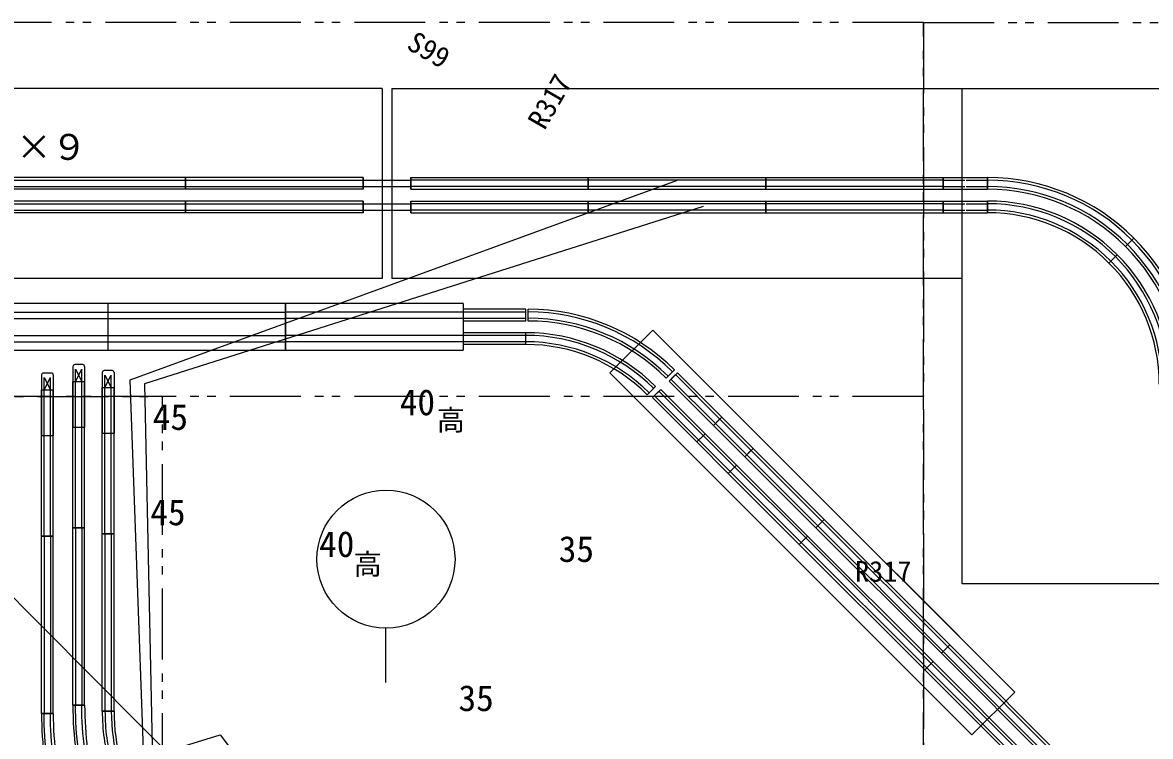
# Model space of a CAD drawing. Units: millimetres, scale not verified. Extents: x -9453 to 9743, y -8805 to 2983.
# Drawn here: x 322 to 1120, y 827 to 1332 of the extents above; entities that cross this region are included whole.
import ezdxf
from ezdxf.enums import TextEntityAlignment as Align

# ---------------------------------------------------------------- set-up
doc = ezdxf.new("R2010")
doc.units = ezdxf.units.MM
doc.header["$LTSCALE"] = 10
doc.linetypes.add('DOUBLE_CHAIN1', pattern=[8.8, 5, -1, 0.6, -0.6, 0.6, -1])
for name, color, linetype in [('0-0_線路', 7, 'Continuous'), ('0-2', 4, 'Continuous'), ('0-4_ジオラマ', 4, 'Continuous'), ('0-7', 7, 'Continuous'), ('0-8_教室', 3, 'DOUBLE_CHAIN1')]:
    doc.layers.add(name, color=color, linetype=linetype)
doc.styles.add('ＭＳ ゴシック', font='')
doc.styles.get('ＭＳ ゴシック').set_extended_font_data('MS Gothic')

msp = doc.modelspace()

# ---------------------------------------------------------------- linework, layer by layer
at = {"layer": '0-0_線路', "color": 6}
for p, q in [((576.6, 1285.48), (173.4, 1285.48)), ((576.6, 1285.48), (576.6, 1151.08)), ((583.32, 1285.48), (986.52, 1285.48)), ((583.32, 1285.48), (583.32, 1151.08)), ((986.52, 935.15), (986.52, 1285.48)), ((576.6, 1151.08), (173.4, 1151.08)), ((986.52, 1151.08), (583.32, 1151.08)), ((767.77, 1114.54), (737.52, 1084.29)), ((767.77, 1114.54), (822.9, 1059.42)), ((737.52, 1084.29), (792.65, 1029.16)), ((822.9, 1059.42), (845.08, 1037.24)), ((895.29, 987.03), (845.08, 1037.24)), ((792.65, 1029.16), (814.82, 1006.99)), ((865.03, 956.78), (814.82, 1006.99)), ((984.06, 898.4), (895.36, 987.1)), ((953.73, 868.08), (865.03, 956.78)), ((1213.77, 935.15), (986.52, 935.15)), ((1023.67, 858.65), (983.99, 898.33))]:
    msp.add_line(p, q, dxfattribs=at)
at = {"layer": '0-0_線路'}
for p, q in [((437.72, 1222.43), (312.28, 1222.43)), ((563.16, 1222.43), (437.72, 1222.43)), ((437.72, 1222.43), (437.72, 1214.14)), ((437.72, 1214.14), (437.72, 1222.43)), ((437.72, 1214.14), (437.72, 1222.43)), ((563.16, 1214.14), (563.16, 1222.43)), ((563.16, 1214.14), (563.16, 1222.43)), ((563.16, 1222.43), (563.16, 1214.14)), ((563.16, 1222.43), (563.16, 1214.14)), ((596.76, 1214.14), (596.76, 1222.43)), ((596.76, 1222.43), (722.2, 1222.43)), ((596.76, 1214.14), (596.76, 1222.43)), ((596.76, 1214.14), (596.76, 1222.43)), ((596.76, 1214.14), (596.76, 1222.43)), ((722.2, 1222.43), (847.64, 1222.43)), ((722.2, 1222.43), (722.2, 1214.14)), ((722.2, 1222.43), (722.2, 1214.14)), ((722.2, 1214.14), (722.2, 1222.43)), ((722.2, 1214.14), (722.2, 1222.43)), ((847.64, 1222.43), (847.64, 1214.14)), ((847.64, 1222.43), (973.08, 1222.43)), ((847.64, 1214.14), (847.64, 1222.43)), ((847.64, 1214.14), (847.64, 1222.43)), ((973.08, 1222.43), (973.08, 1214.14)), ((973.08, 1222.43), (973.08, 1214.14)), ((973.08, 1214.14), (973.08, 1222.43)), ((973.08, 1216.27), (973.08, 1222.43)), ((1004.44, 1214.14), (1004.44, 1222.43)), ((1004.44, 1214.14), (1004.44, 1222.43)), ((1004.44, 1214.14), (1004.44, 1222.43)), ((1004.44, 1214.14), (1004.44, 1222.43)), ((1004.44, 1214.14), (1004.44, 1222.43)), ((563.16, 1214.14), (437.72, 1214.14)), ((596.76, 1214.14), (722.2, 1214.14)), ((722.2, 1214.14), (847.64, 1214.14)), ((437.72, 1205.85), (312.28, 1205.85)), ((563.16, 1205.85), (437.72, 1205.85)), ((437.72, 1205.85), (437.72, 1197.56)), ((437.72, 1197.56), (437.72, 1205.85)), ((437.72, 1197.56), (437.72, 1205.85)), ((563.16, 1197.56), (563.16, 1205.85)), ((563.16, 1197.56), (563.16, 1205.85)), ((563.16, 1205.85), (563.16, 1197.56)), ((563.16, 1205.85), (563.16, 1197.56)), ((596.76, 1197.56), (596.76, 1205.85)), ((596.76, 1205.85), (722.2, 1205.85)), ((596.76, 1197.56), (596.76, 1205.85)), ((596.76, 1197.56), (596.76, 1205.85)), ((596.76, 1197.56), (596.76, 1205.85)), ((722.2, 1205.85), (722.2, 1197.56)), ((722.2, 1205.85), (847.64, 1205.85)), ((722.2, 1197.56), (722.2, 1205.85)), ((722.2, 1197.56), (722.2, 1205.85)), ((847.64, 1205.85), (847.64, 1197.56)), ((847.64, 1205.85), (847.64, 1197.56)), ((847.64, 1205.85), (973.08, 1205.85)), ((847.64, 1197.56), (847.64, 1205.85)), ((847.64, 1197.56), (847.64, 1205.85)), ((973.08, 1205.85), (973.08, 1197.56)), ((973.08, 1205.85), (973.08, 1197.56)), ((973.08, 1197.56), (973.08, 1205.85)), ((973.08, 1199.69), (973.08, 1205.85)), ((1004.44, 1197.56), (1004.44, 1205.85)), ((1004.44, 1197.56), (1004.44, 1205.85)), ((1004.44, 1197.56), (1004.44, 1205.85)), ((1004.44, 1197.56), (1004.44, 1205.85)), ((1004.44, 1197.56), (1004.44, 1205.85)), ((563.16, 1197.56), (437.72, 1197.56)), ((596.76, 1197.56), (722.2, 1197.56)), ((847.64, 1197.56), (973.08, 1197.56)), ((1101.93, 1173.76), (1107.79, 1179.62)), ((1101.93, 1173.76), (1107.79, 1179.62)), ((1090.21, 1162.04), (1096.07, 1167.9)), ((1090.21, 1162.04), (1096.07, 1167.9)), ((382.9, 1100.3), (382.9, 1133.45)), ((382.9, 1100.3), (382.9, 1133.45)), ((508.34, 1100.3), (508.34, 1133.45)), ((508.34, 1100.3), (508.34, 1133.45)), ((508.34, 1133.45), (508.34, 1100.3)), ((633.78, 1133.45), (633.78, 1100.3)), ((678.13, 1129.31), (633.78, 1129.31)), ((633.78, 1129.31), (633.78, 1121.02)), ((633.78, 1129.31), (633.78, 1123.15)), ((678.13, 1121.02), (678.13, 1129.31)), ((678.13, 1123.15), (678.13, 1127.18)), ((679.8, 1121.02), (679.8, 1129.31)), ((678.13, 1121.02), (633.78, 1121.02)), ((678.13, 1112.73), (633.78, 1112.73)), ((633.78, 1112.73), (633.78, 1104.44)), ((633.78, 1112.73), (633.78, 1106.57)), ((678.13, 1104.44), (678.13, 1112.73)), ((678.13, 1104.44), (678.13, 1112.73)), ((678.13, 1106.57), (678.13, 1110.6)), ((678.13, 1104.44), (633.78, 1104.44)), ((342.82, 1084.25), (337.22, 1084.25)), ((358.05, 1088.85), (358.05, 1045.84)), ((364.99, 1090.19), (359.39, 1090.19)), ((366.34, 1088.85), (366.34, 1045.84)), ((378.82, 1084.6), (378.82, 1041.6)), ((385.76, 1085.95), (380.16, 1085.95)), ((387.1, 1084.6), (387.1, 1041.6)), ((777.29, 1080.64), (783.15, 1086.5)), ((785.2, 1084.44), (779.34, 1078.58)), ((785.2, 1084.44), (816.57, 1053.08)), ((335.87, 1082.9), (335.87, 1039.9)), ((344.16, 1082.9), (344.16, 1039.9)), ((358.05, 1045.84), (358.05, 1078.32)), ((358.05, 1078.32), (366.34, 1078.32)), ((366.34, 1045.84), (366.34, 1078.32)), ((779.34, 1078.58), (810.7, 1047.22)), ((783.7, 1082.94), (780.85, 1080.09)), ((335.87, 1039.9), (335.87, 1072.38)), ((335.87, 1072.38), (344.16, 1072.38)), ((344.16, 1039.9), (344.16, 1072.38)), ((378.82, 1041.6), (378.82, 1074.08)), ((378.82, 1074.08), (387.1, 1074.08)), ((387.1, 1041.6), (387.1, 1074.08)), ((763.9, 1068.92), (769.76, 1074.78)), ((773.48, 1072.72), (767.62, 1066.86)), ((771.98, 1071.22), (769.13, 1068.37)), ((773.48, 1072.72), (804.84, 1041.36)), ((767.62, 1066.86), (798.98, 1035.5)), ((816.57, 1053.08), (810.7, 1047.22)), ((816.57, 1053.08), (810.7, 1047.22)), ((810.7, 1047.22), (816.57, 1053.08)), ((810.7, 1047.22), (816.57, 1053.08)), ((816.57, 1053.08), (838.74, 1030.91)), ((358.05, 974.83), (358.05, 1045.84)), ((366.34, 1045.84), (358.05, 1045.84)), ((366.34, 1045.84), (358.05, 1045.84)), ((366.34, 974.83), (366.34, 1045.84)), ((810.7, 1047.22), (815.06, 1051.58)), ((810.7, 1047.22), (832.88, 1025.05)), ((335.87, 968.89), (335.87, 1039.9)), ((344.16, 1039.9), (335.87, 1039.9)), ((344.16, 1039.9), (335.87, 1039.9)), ((344.16, 968.89), (344.16, 1039.9)), ((378.82, 970.59), (378.82, 1041.6)), ((387.1, 1041.6), (378.82, 1041.6)), ((387.1, 1041.6), (378.82, 1041.6)), ((387.1, 970.59), (387.1, 1041.6)), ((804.84, 1041.36), (798.98, 1035.5)), ((804.84, 1041.36), (798.98, 1035.5)), ((798.98, 1035.5), (804.84, 1041.36)), ((798.98, 1035.5), (804.84, 1041.36)), ((798.98, 1035.5), (803.34, 1039.86)), ((804.84, 1041.36), (827.02, 1019.19)), ((798.98, 1035.5), (821.16, 1013.32)), ((838.74, 1030.91), (832.88, 1025.05)), ((838.74, 1030.91), (832.88, 1025.05)), ((837.24, 1029.4), (832.88, 1025.05)), ((888.95, 980.7), (838.74, 1030.91)), ((827.02, 1019.19), (821.16, 1013.32)), ((827.02, 1019.19), (821.16, 1013.32)), ((825.51, 1017.68), (821.16, 1013.32)), ((871.37, 963.11), (821.16, 1013.32)), ((877.23, 968.98), (827.02, 1019.19)), ((888.95, 980.7), (883.09, 974.84)), ((883.09, 974.84), (888.95, 980.7)), ((977.65, 892), (888.95, 980.7)), ((358.05, 849.39), (358.05, 974.83)), ((366.34, 974.83), (358.05, 974.83)), ((366.34, 974.83), (358.05, 974.83)), ((358.05, 974.83), (366.34, 974.83)), ((366.34, 849.39), (366.34, 974.83)), ((971.79, 886.14), (883.09, 974.84)), ((335.87, 843.45), (335.87, 968.89)), ((344.16, 968.89), (335.87, 968.89)), ((344.16, 968.89), (335.87, 968.89)), ((335.87, 968.89), (344.16, 968.89)), ((344.16, 843.45), (344.16, 968.89)), ((378.82, 845.15), (378.82, 970.59)), ((387.1, 970.59), (378.82, 970.59)), ((387.1, 970.59), (378.82, 970.59)), ((378.82, 970.59), (387.1, 970.59)), ((387.1, 845.15), (387.1, 970.59)), ((877.23, 968.98), (871.37, 963.11)), ((877.23, 968.98), (871.37, 963.11)), ((871.37, 963.11), (877.23, 968.98)), ((965.93, 880.28), (877.23, 968.98)), ((977.65, 892), (971.79, 886.14)), ((977.65, 892), (971.79, 886.14)), ((971.79, 886.14), (977.65, 892)), ((971.79, 886.14), (977.65, 892)), ((1060.49, 797.44), (971.79, 886.14)), ((1066.35, 803.3), (977.65, 892)), ((965.93, 880.28), (960.07, 874.42)), ((960.07, 874.42), (965.93, 880.28)), ((960.07, 874.42), (965.93, 880.28)), ((1054.63, 791.58), (965.93, 880.28)), ((1048.77, 785.72), (960.07, 874.42)), ((366.34, 849.39), (358.05, 849.39)), ((358.05, 849.39), (366.34, 849.39)), ((358.05, 849.39), (366.34, 849.39)), ((387.1, 845.15), (378.82, 845.15)), ((378.82, 845.15), (387.1, 845.15)), ((378.82, 845.15), (387.1, 845.15)), ((335.87, 843.45), (344.16, 843.45)), ((335.87, 843.45), (344.16, 843.45)), ((344.16, 843.45), (335.88, 843.45))]:
    msp.add_line(p, q, dxfattribs=at)
at = {"layer": '0-0_線路', "color": 2}
for p, q in [((312.28, 1220.52), (437.72, 1220.52)), ((437.72, 1220.52), (563.16, 1220.52)), ((563.16, 1220.52), (596.76, 1220.52)), ((722.2, 1220.52), (596.76, 1220.52)), ((847.64, 1220.52), (722.2, 1220.52)), ((973.08, 1220.52), (847.64, 1220.52)), ((312.28, 1216.04), (437.72, 1216.04)), ((437.72, 1216.04), (563.16, 1216.04)), ((563.16, 1216.04), (596.76, 1216.04)), ((722.2, 1216.04), (596.76, 1216.04)), ((847.64, 1216.04), (722.2, 1216.04)), ((973.08, 1216.04), (847.64, 1216.04)), ((312.28, 1203.95), (437.72, 1203.95)), ((437.72, 1203.95), (563.16, 1203.95)), ((563.16, 1203.95), (596.76, 1203.95)), ((722.2, 1203.95), (596.76, 1203.95)), ((847.64, 1203.95), (722.2, 1203.95)), ((973.08, 1203.95), (847.64, 1203.95)), ((312.28, 1199.47), (437.72, 1199.47)), ((437.72, 1199.47), (563.16, 1199.47)), ((563.16, 1199.47), (596.76, 1199.47)), ((722.2, 1199.47), (596.76, 1199.47)), ((847.64, 1199.47), (722.2, 1199.47)), ((973.08, 1199.47), (847.64, 1199.47)), ((257.46, 1127.4), (382.9, 1127.4)), ((382.9, 1127.4), (508.34, 1127.4)), ((633.78, 1127.4), (508.34, 1127.4)), ((678.13, 1127.4), (633.78, 1127.4)), ((257.46, 1122.92), (382.9, 1122.92)), ((382.9, 1122.92), (508.34, 1122.92)), ((633.78, 1122.92), (508.34, 1122.92)), ((678.13, 1122.92), (633.78, 1122.92)), ((257.46, 1110.83), (382.9, 1110.83)), ((382.9, 1110.83), (508.34, 1110.83)), ((633.78, 1110.83), (508.34, 1110.83)), ((678.13, 1110.83), (633.78, 1110.83)), ((257.46, 1106.35), (382.9, 1106.35)), ((382.9, 1106.35), (508.34, 1106.35)), ((633.78, 1106.35), (508.34, 1106.35)), ((678.13, 1106.35), (633.78, 1106.35)), ((359.95, 1078.32), (359.95, 1087.09)), ((359.95, 1087.09), (364.43, 1078.32)), ((359.95, 1078.32), (364.43, 1087.09)), ((364.43, 1078.32), (364.43, 1087.09)), ((337.78, 1072.38), (337.78, 1081.15)), ((337.78, 1081.15), (342.26, 1072.38)), ((337.78, 1072.38), (342.26, 1081.15)), ((342.26, 1072.38), (342.26, 1081.15)), ((359.95, 1045.84), (359.95, 1078.32)), ((364.43, 1045.84), (364.43, 1078.32)), ((380.72, 1074.08), (380.72, 1082.85)), ((380.72, 1082.85), (385.2, 1074.08)), ((380.72, 1074.08), (385.2, 1082.85)), ((385.2, 1074.08), (385.2, 1082.85)), ((780.69, 1079.93), (812.05, 1048.57)), ((783.86, 1083.1), (815.22, 1051.73)), ((337.78, 1039.9), (337.78, 1072.38)), ((342.26, 1039.9), (342.26, 1072.38)), ((380.72, 1041.6), (380.72, 1074.08)), ((385.2, 1041.6), (385.2, 1074.08)), ((768.97, 1068.21), (800.33, 1036.85)), ((772.14, 1071.38), (803.5, 1040.01)), ((359.95, 974.83), (359.95, 1045.84)), ((364.43, 974.83), (364.43, 1045.84)), ((812.05, 1048.57), (834.23, 1026.39)), ((815.22, 1051.73), (837.39, 1029.56)), ((337.78, 968.89), (337.78, 1039.9)), ((342.26, 968.89), (342.26, 1039.9)), ((380.72, 970.59), (380.72, 1041.6)), ((385.2, 970.59), (385.2, 1041.6)), ((800.33, 1036.85), (822.51, 1014.67)), ((803.5, 1040.01), (825.67, 1017.84)), ((887.6, 979.35), (837.39, 1029.56)), ((884.44, 976.18), (834.23, 1026.39)), ((872.72, 964.46), (822.51, 1014.67)), ((875.88, 967.63), (825.67, 1017.84)), ((359.95, 974.83), (359.95, 849.39)), ((364.43, 974.83), (364.43, 849.39)), ((884.44, 976.18), (973.14, 887.48)), ((887.6, 979.35), (976.3, 890.65)), ((337.78, 968.89), (337.78, 843.45)), ((342.26, 968.89), (342.26, 843.45)), ((380.72, 970.59), (380.72, 845.15)), ((385.2, 970.59), (385.2, 845.15)), ((872.72, 964.46), (961.41, 875.76)), ((875.88, 967.63), (964.58, 878.93)), ((973.14, 887.48), (1061.83, 798.78)), ((976.3, 890.65), (1065, 801.95)), ((964.58, 878.93), (1053.28, 790.23)), ((961.41, 875.76), (1050.11, 787.06))]:
    msp.add_line(p, q, dxfattribs=at)
at = {"layer": '0-0_線路', "color": 3}
for p, q in [((382.9, 1133.45), (257.46, 1133.45)), ((508.34, 1133.45), (382.9, 1133.45)), ((633.78, 1133.45), (508.34, 1133.45)), ((257.46, 1100.3), (382.9, 1100.3)), ((382.9, 1100.3), (508.34, 1100.3)), ((508.34, 1100.3), (633.78, 1100.3))]:
    msp.add_line(p, q, dxfattribs=at)
at = {"layer": '0-0_線路', "color": 6}
for points in [[(986.52, 1285.48), (1213.77, 1285.48), (1213.77, 935.15)], [(1023.67, 858.65), (993.42, 828.4), (953.73, 868.08)]]:
    msp.add_lwpolyline(points, dxfattribs=at)
at = {"layer": '0-0_線路'}
for points in [[(437.72, 1222.43), (437.72, 1214.14), (312.28, 1214.14)], [(596.76, 1214.14), (596.76, 1222.43), (596.76, 1214.14)], [(596.76, 1214.14), (596.76, 1222.43), (596.76, 1214.14)], [(847.64, 1222.43), (847.64, 1214.14), (973.08, 1214.14)], [(437.72, 1205.85), (437.72, 1197.56), (312.28, 1197.56)], [(596.76, 1197.56), (596.76, 1205.85), (596.76, 1197.56)], [(596.76, 1197.56), (596.76, 1205.85), (596.76, 1197.56)], [(722.2, 1205.85), (722.2, 1197.56), (847.64, 1197.56)], [(888.95, 980.7), (883.09, 974.84), (832.88, 1025.05)], [(965.93, 880.28), (960.07, 874.42), (871.37, 963.11)]]:
    msp.add_lwpolyline(points, dxfattribs=at)
at = {"layer": '0-0_線路', "color": 4}
msp.add_lwpolyline([(1023.67, 858.65), (993.42, 828.4), (737.52, 1084.29), (767.77, 1114.54)], close=True, dxfattribs=at)
at = {"layer": '0-0_線路'}
for centre, radius, start, end in [((1004.44, 1076.27), 146.16, 45, 90), ((1004.44, 1076.27), 137.87, 45, 90), ((1004.44, 1076.27), 129.58, 45.00005, 90), ((1004.44, 1076.27), 121.3, 44.99998, 90), ((1004.44, 1076.27), 146.16, 0, 45), ((1004.44, 1076.27), 137.87, 0, 45), ((1004.44, 1076.27), 129.58, 0.00005, 45), ((1004.44, 1076.27), 121.3, 359.99998, 45), ((679.8, 983.15), 146.16, 45, 90), ((679.8, 983.15), 137.87, 45, 90), ((678.13, 983.15), 129.58, 45.00005, 90), ((678.13, 983.15), 121.3, 44.99998, 90), ((337.22, 1082.9), 1.34, 90, 180), ((342.82, 1082.9), 1.34, 0, 90), ((359.39, 1088.85), 1.34, 90, 180), ((364.99, 1088.85), 1.34, 0, 90), ((380.16, 1084.6), 1.34, 90, 180), ((385.76, 1084.6), 1.34, 0, 90), ((604.56, 849.39), 246.51, 179.99995, 195), ((604.56, 849.39), 238.22, 180.00002, 195), ((524.98, 845.15), 146.16, 179.99998, 195), ((524.98, 845.15), 137.87, 180, 195), ((582.39, 843.45), 246.51, 179.99995, 195), ((582.39, 843.45), 238.22, 180.00002, 195)]:
    msp.add_arc(centre, radius, start, end, dxfattribs=at)
at = {"layer": '0-0_線路', "color": 2}
for centre, radius, start, end in [((1004.44, 1076.27), 144.26, 45, 90), ((1004.44, 1076.27), 139.78, 44.99998, 90), ((1004.44, 1076.27), 127.68, 45.00005, 90), ((1004.44, 1076.27), 123.2, 45, 90), ((1004.44, 1076.27), 139.78, 359.99998, 45), ((1004.44, 1076.27), 144.26, 0, 45), ((1004.44, 1076.27), 127.68, 0.00005, 45), ((1004.44, 1076.27), 123.2, 0, 45), ((679.8, 983.15), 144.26, 45, 90), ((679.8, 983.15), 139.78, 44.99998, 90), ((678.13, 983.15), 127.68, 45.00005, 90), ((678.13, 983.15), 123.2, 45, 90), ((604.56, 849.39), 244.91, 180, 195), ((604.56, 849.39), 240.44, 180, 195), ((524.98, 845.15), 144.26, 179.99998, 195), ((524.98, 845.15), 139.78, 180.00002, 195), ((582.39, 843.45), 244.91, 180, 195), ((582.39, 843.45), 240.44, 180, 195)]:
    msp.add_arc(centre, radius, start, end, dxfattribs=at)
at = {"layer": '0-4_ジオラマ', "color": 7}
for p, q in [((973.08, 1222.43), (1004.44, 1222.43)), ((973.08, 1222.43), (973.08, 1214.14)), ((973.08, 1222.43), (973.08, 1214.14)), ((1004.44, 1222.43), (1004.44, 1214.14)), ((1004.44, 1220.3), (1004.44, 1214.14)), ((973.08, 1214.14), (1004.44, 1214.14)), ((973.08, 1205.85), (1004.44, 1205.85)), ((973.08, 1205.85), (973.08, 1197.56)), ((973.08, 1205.85), (973.08, 1197.56)), ((1004.44, 1205.85), (1004.44, 1197.56)), ((1004.44, 1203.72), (1004.44, 1197.56)), ((973.08, 1197.56), (1004.44, 1197.56))]:
    msp.add_line(p, q, dxfattribs=at)
at = {"layer": '0-4_ジオラマ', "color": 2}
for p, q in [((973.08, 1220.52), (988.31, 1220.52)), ((989.21, 1220.52), (1004.44, 1220.52)), ((973.08, 1216.04), (988.31, 1216.04)), ((989.21, 1216.04), (1004.44, 1216.04)), ((973.08, 1203.95), (988.31, 1203.95)), ((989.21, 1203.95), (1004.44, 1203.95)), ((973.08, 1199.47), (988.31, 1199.47)), ((989.21, 1199.47), (1004.44, 1199.47))]:
    msp.add_line(p, q, dxfattribs=at)
at = {"layer": '0-7', "color": 5}
for p, q in [((785.08, 1220.39), (398.31, 1079.27)), ((803.37, 1202.09), (408.76, 1076.65)), ((579.3, 865.53), (579.3, 903.86))]:
    msp.add_line(p, q, dxfattribs=at)
for points in [[(42.89, 1194.25), (8.92, 1189.03), (8.92, 1063.59), (37.67, 1089.72), (165.72, 1076.65), (576.01, 663.75), (615.21, 726.47)], [(398.31, 1079.27), (408.76, 791.8), (602.15, 692.49)], [(408.76, 1076.65), (413.99, 820.55), (620.44, 695.11)], [(-506.49, 546.8), (-506.49, 502.66), (-478.61, 538.67), (462.19, 828.46), (596.92, 649.59), (607.37, 755.29)]]:
    msp.add_lwpolyline(points, dxfattribs=at)
msp.add_circle((579.3, 952.64), 48.78, dxfattribs=at)
at = {"layer": '0-8_教室'}
for p, q in [((959.03, 1332.05), (157.11, 1332.05)), ((959.03, 530.13), (959.03, 1332.05)), ((959.03, 1332.05), (959.03, 1067.73)), ((959.03, 1332.05), (1223.35, 1332.05)), ((421.44, 265.81), (421.44, 1067.73)), ((959.03, 1058.77), (959.03, 256.85))]:
    msp.add_line(p, q, dxfattribs=at)
for points in [[(959.03, 1067.73), (157.12, 1067.73), (157.12, 1332.05)], [(157.12, 265.81), (157.12, 1067.73), (421.44, 1067.73)]]:
    msp.add_lwpolyline(points, dxfattribs=at)

# ---------------------------------------------------------------- texts
at = {"layer": '0-0_線路', "color": 4, "style": 'ＭＳ ゴシック'}
msp.add_text('島式プレート×９', height=18.33, dxfattribs=at).set_placement((168.04, 1229.47), align=Align.BOTTOM_LEFT)
at = {"layer": '0-2', "style": 'ＭＳ ゴシック'}
for s, rotation, p in [('   S99', 330, (564.9, 1325.07)), ('R317', 60, (695.18, 1253.16))]:
    msp.add_text(s, height=14.66, rotation=rotation, dxfattribs=at).set_placement(p, align=Align.BOTTOM_LEFT)
msp.add_text('R317', height=14.66, dxfattribs=at).set_placement((910.73, 932.29), align=Align.BOTTOM_LEFT)
at = {"layer": '0-4_ジオラマ', "style": 'ＭＳ ゴシック'}
for s, p in [('40', (589.05, 1048.91)), ('45', (414.48, 1038.54)), ('45', (412.75, 971.13)), ('40', (532.01, 948.66)), ('35', (701.39, 945.2)), ('35', (630.53, 839.77))]:
    msp.add_text(s, height=18.33, dxfattribs=at).set_placement(p, align=Align.BOTTOM_LEFT)
at = {"layer": '0-8_教室', "color": 4, "style": 'ＭＳ ゴシック'}
for p in [(615.12, 1039.32), (556.35, 937.35)]:
    msp.add_text('高', height=14.66, dxfattribs=at).set_placement(p, align=Align.BOTTOM_LEFT)

doc.saveas('drawing.dxf')
